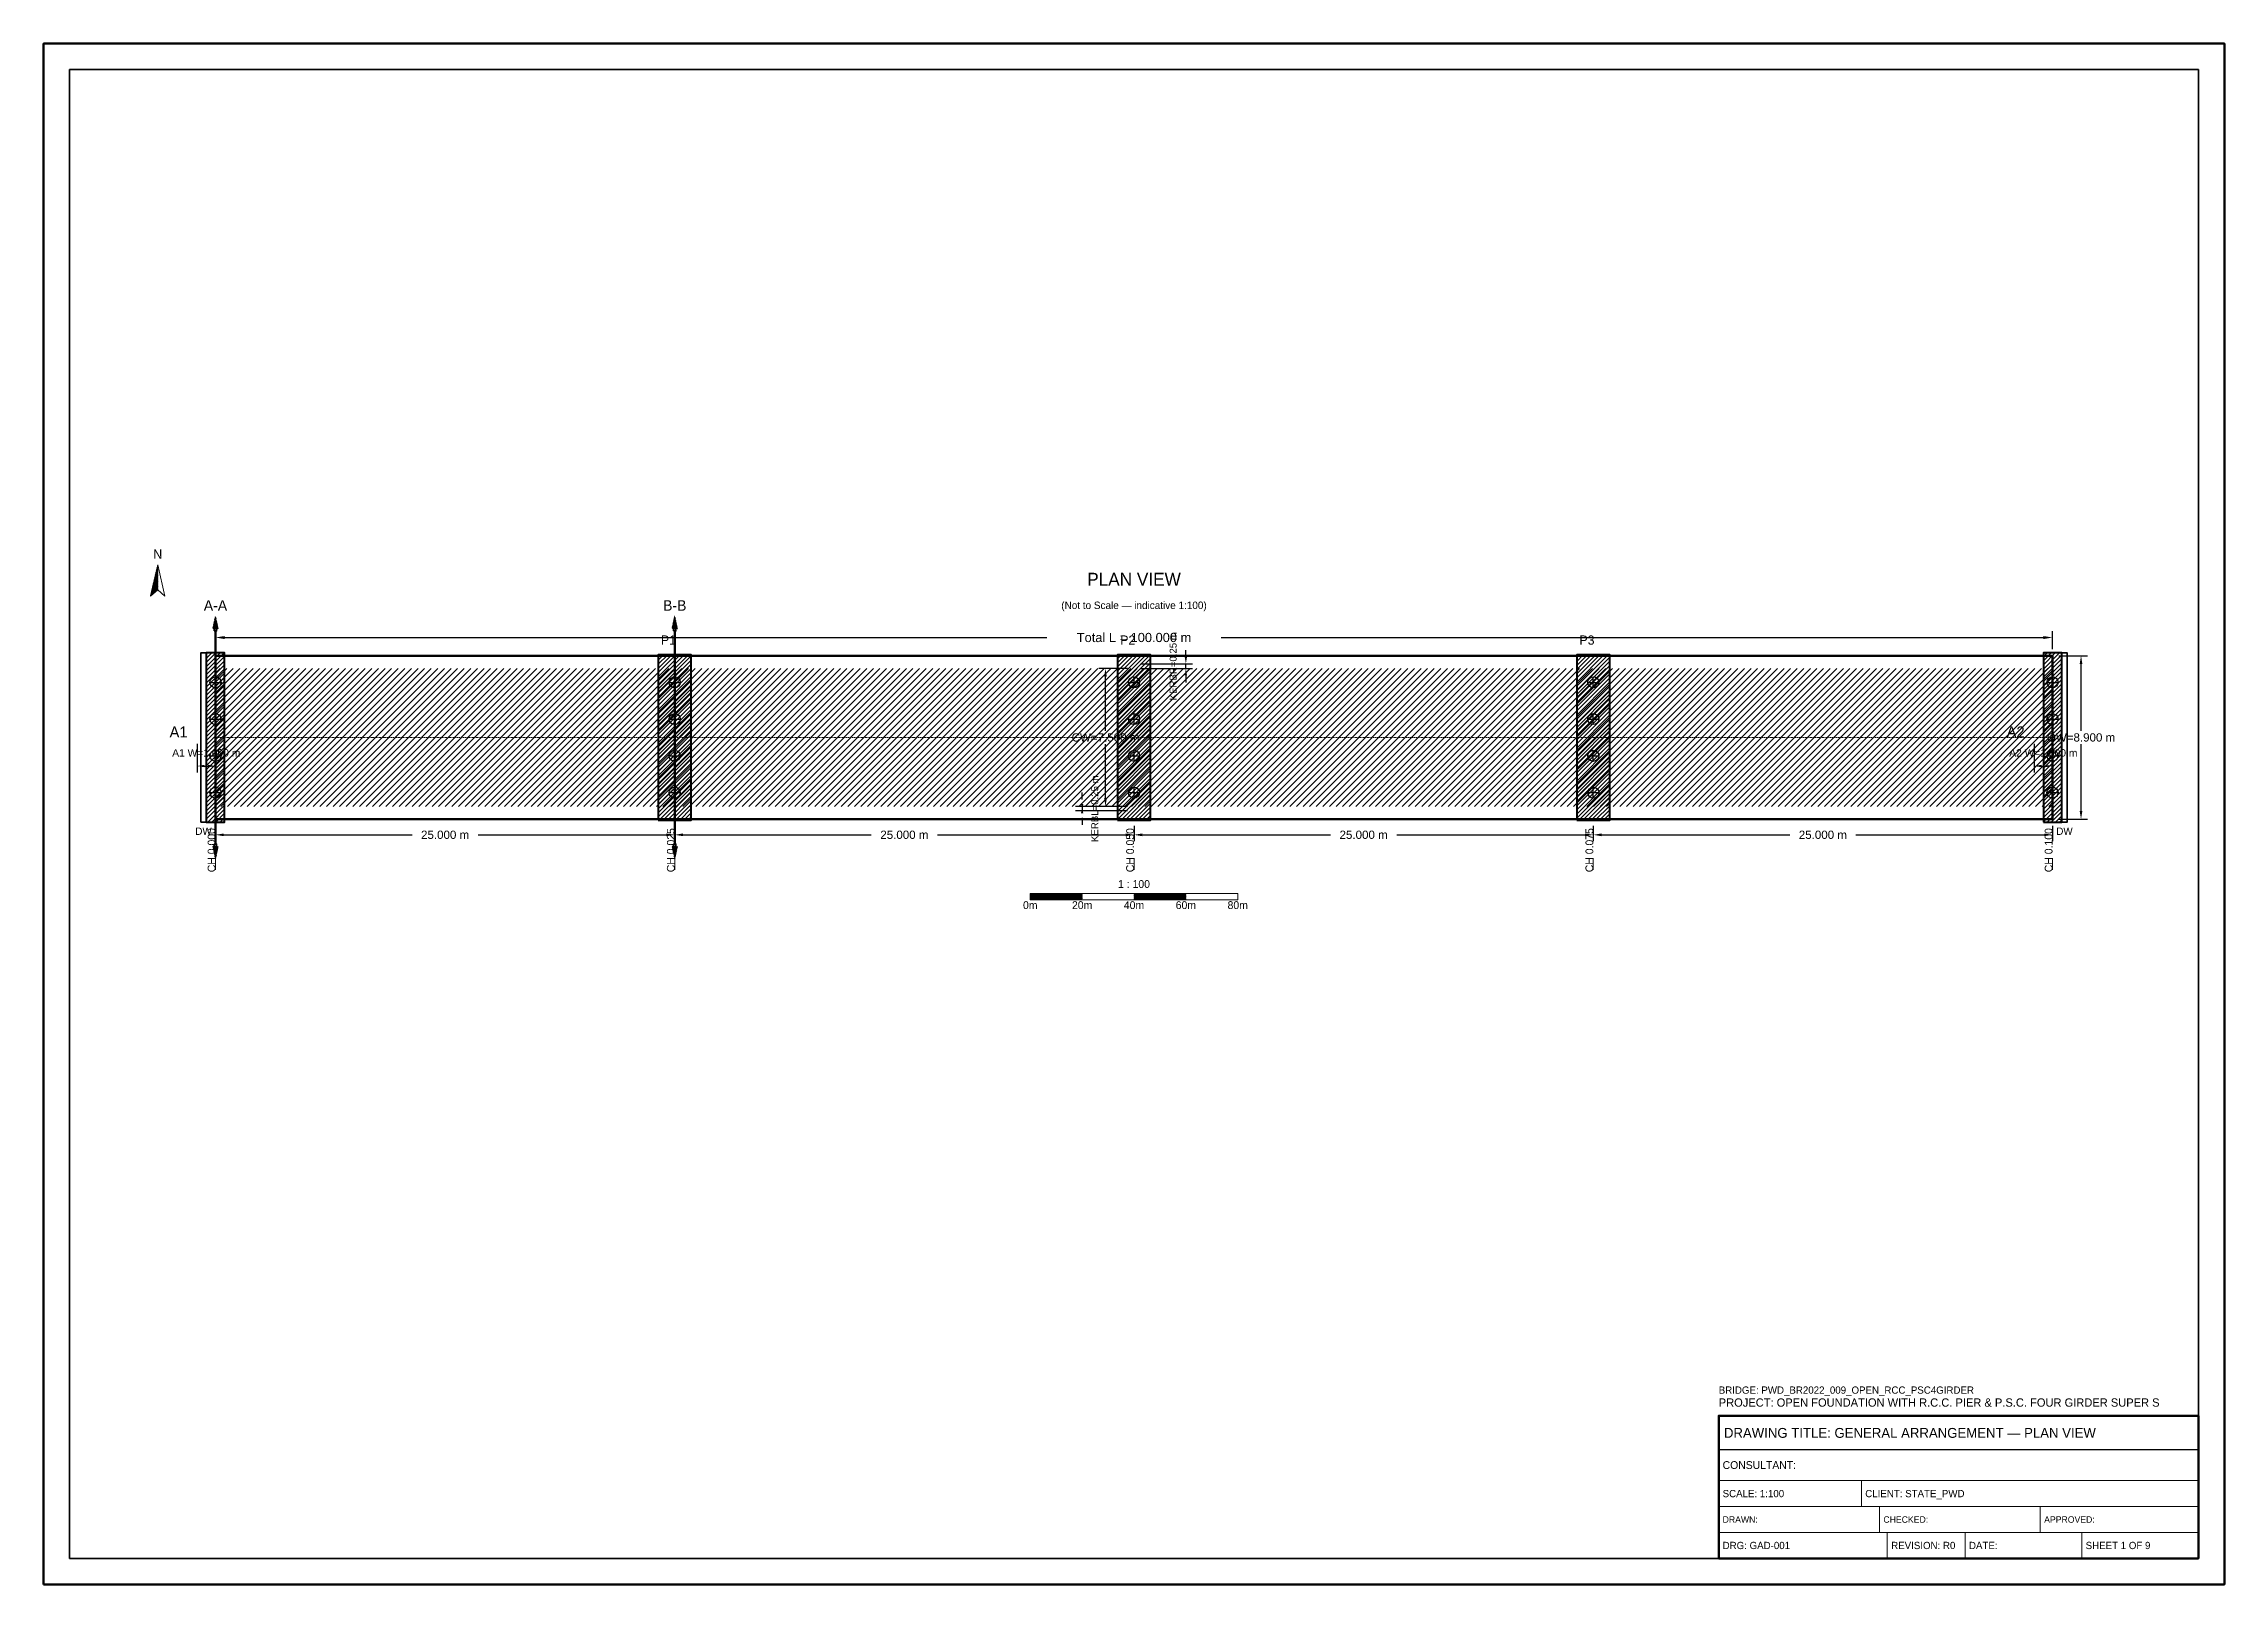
# Model space of a CAD drawing. Header units: metres. Extents: x 0 to 841, y 0 to 594.
import ezdxf
from ezdxf.enums import TextEntityAlignment as Align

# ---------------------------------------------------------------- set-up
doc = ezdxf.new("R2010")
doc.units = ezdxf.units.M
doc.linetypes.add('CENTER', pattern=[1.5, 0.75, -0.25, 0.25, -0.25])
doc.linetypes.add('DASHED', pattern=[0.5, 0.375, -0.125])
for name, color, linetype, lineweight in [('BORDER-INNER', 7, 'Continuous', 35), ('BORDER-OUTER', 7, 'Continuous', 70), ('CIVIL-CHAINAGE', 7, 'Continuous', 18), ('DIM-CHAINAGE', 3, 'Continuous', 18), ('DIM-LINEAR', 3, 'Continuous', 18), ('STRUC-CENTRE', 6, 'CENTER', 18), ('STRUC-HATCHING', 8, 'Continuous', 18), ('STRUC-OUTLINE', 1, 'Continuous', 50), ('STRUC-SECTION', 2, 'Continuous', 35), ('SUB-ABUT', 3, 'Continuous', 35), ('SUB-BEARING', 5, 'Continuous', 25), ('SUB-DIRT-WALL', 3, 'Continuous', 35), ('SUB-PIER', 2, 'Continuous', 35), ('SUPER-DECK', 2, 'Continuous', 50), ('SYM-NORTHARROW', 7, 'Continuous', 18), ('SYM-SCALE', 7, 'Continuous', 13), ('TEXT-GENERAL', 7, 'Continuous', 18), ('TEXT-HEADER', 7, 'Continuous', 25), ('TEXT-SPEC', 7, 'Continuous', 13), ('TEXT-TITLE', 7, 'Continuous', 25), ('TITLEBLK-BOX', 7, 'Continuous', 50), ('TITLEBLK-TEXT', 7, 'Continuous', 18)]:
    doc.layers.add(name, color=color, linetype=linetype, lineweight=lineweight)
doc.styles.add('BRIDGE_STD', font='Arial.ttf')
doc.dimstyles.new('pmb100', dxfattribs={"dimtxt": 2.5, "dimasz": 0.9375, "dimexe": 2.5, "dimexo": 2.5, "dimtad": 0, "dimtih": 1, "dimdec": 0, "dimtxsty": 'BRIDGE_STD', "dimcen": 2.5, "dimazin": 3, "dimtfac": 1, "dimtmove": 0, "dimatfit": 3})

msp = doc.modelspace()

# ---------------------------------------------------------------- hatches: boundary and pattern name
at = {"layer": 'STRUC-HATCHING'}
h = msp.add_hatch(dxfattribs=at)
h.set_pattern_fill('ANSI31', scale=0.566753)
h.paths.add_polyline_path([(66.28, 299.93), (774.72, 299.93), (774.72, 353.07), (66.28, 353.07)])
at = {"layer": 'STRUC-SECTION'}
h = msp.add_hatch(dxfattribs=at)
h.set_pattern_fill('SOLID')
h.paths.add_polyline_path([(65.23, 368.48), (67.33, 368.48), (66.28, 373.28)])
h = msp.add_hatch(dxfattribs=at)
h.set_pattern_fill('SOLID')
h.paths.add_polyline_path([(242.34, 368.48), (244.44, 368.48), (243.39, 373.28)])
h = msp.add_hatch(dxfattribs=at)
h.set_pattern_fill('SOLID')
h.paths.add_polyline_path([(65.23, 284.52), (67.33, 284.52), (66.28, 279.72)])
h = msp.add_hatch(dxfattribs=at)
h.set_pattern_fill('SOLID')
h.paths.add_polyline_path([(242.34, 284.52), (244.44, 284.52), (243.39, 279.72)])
at = {"layer": 'SUB-ABUT'}
h = msp.add_hatch(dxfattribs=at)
h.set_pattern_fill('ANSI31', scale=0.35422)
h.paths.add_polyline_path([(62.74, 293.91), (69.82, 293.91), (69.82, 359.09), (62.74, 359.09)])
h = msp.add_hatch(dxfattribs=at)
h.set_pattern_fill('ANSI31', scale=0.354221)
h.paths.add_polyline_path([(771.18, 293.91), (778.26, 293.91), (778.26, 359.09), (771.18, 359.09)])
at = {"layer": 'SUB-PIER'}
h = msp.add_hatch(dxfattribs=at)
h.set_pattern_fill('ANSI31', scale=0.35422)
h.paths.add_polyline_path([(237.01, 294.62), (249.77, 294.62), (249.77, 358.38), (237.01, 358.38)])
h = msp.add_hatch(dxfattribs=at)
h.set_pattern_fill('ANSI31', scale=0.35422)
h.paths.add_polyline_path([(414.12, 294.62), (426.88, 294.62), (426.88, 358.38), (414.12, 358.38)])
h = msp.add_hatch(dxfattribs=at)
h.set_pattern_fill('ANSI31', scale=0.354221)
h.paths.add_polyline_path([(591.23, 294.62), (603.99, 294.62), (603.99, 358.38), (591.23, 358.38)])
at = {"layer": 'SYM-NORTHARROW'}
h = msp.add_hatch(dxfattribs=at)
h.set_pattern_fill('SOLID')
h.paths.add_polyline_path([(44, 393.03), (41.2, 381.03), (44, 383.43)])
at = {"layer": 'SYM-SCALE'}
h = msp.add_hatch(dxfattribs=at)
h.set_pattern_fill('SOLID')
h.paths.add_polyline_path([(380.5, 263.97), (400.5, 263.97), (400.5, 266.38), (380.5, 266.38)])
h = msp.add_hatch(dxfattribs=at)
h.set_pattern_fill('SOLID')
h.paths.add_polyline_path([(420.5, 263.97), (440.5, 263.97), (440.5, 266.38), (420.5, 266.38)])

# ---------------------------------------------------------------- linework, layer by layer
at = {"layer": 'BORDER-INNER'}
msp.add_lwpolyline([(10, 10), (831, 10), (831, 584), (10, 584), (10, 10)], dxfattribs=at)
at = {"layer": 'BORDER-OUTER'}
msp.add_lwpolyline([(0, 0), (841, 0), (841, 594), (0, 594), (0, 0)], dxfattribs=at)
at = {"layer": 'CIVIL-CHAINAGE'}
for p, q in [((66.28, 279.97), (66.28, 275.46)), ((243.39, 279.97), (243.39, 275.46)), ((420.5, 279.97), (420.5, 275.46)), ((597.61, 279.97), (597.61, 275.46)), ((774.72, 279.97), (774.72, 275.46))]:
    msp.add_line(p, q, dxfattribs=at)
at = {"layer": 'STRUC-CENTRE'}
msp.add_line((66.28, 326.5), (774.72, 326.5), dxfattribs=at)
at = {"layer": 'STRUC-OUTLINE', "lineweight": 50}
msp.add_lwpolyline([(66.28, 294.97), (66.28, 358.03), (774.72, 358.03), (774.72, 294.97), (66.28, 294.97)], dxfattribs=at)
at = {"layer": 'STRUC-SECTION', "color": 1, "linetype": 'DASHED', "lineweight": 50}
for p, q in [((66.28, 368.03), (66.28, 284.97)), ((243.39, 368.03), (243.39, 284.97))]:
    msp.add_line(p, q, dxfattribs=at)
at = {"layer": 'STRUC-SECTION', "color": 1}
for points in [[(65.83, 367.58), (66.73, 367.58), (66.73, 368.48), (65.83, 368.48), (65.83, 367.58)], [(242.94, 367.58), (243.84, 367.58), (243.84, 368.48), (242.94, 368.48), (242.94, 367.58)], [(65.83, 284.52), (66.73, 284.52), (66.73, 285.42), (65.83, 285.42), (65.83, 284.52)], [(242.94, 284.52), (243.84, 284.52), (243.84, 285.42), (242.94, 285.42), (242.94, 284.52)]]:
    msp.add_lwpolyline(points, dxfattribs=at)
at = {"layer": 'SUB-ABUT', "lineweight": 40}
for points in [[(62.74, 293.91), (69.82, 293.91), (69.82, 359.09), (62.74, 359.09), (62.74, 293.91)], [(771.18, 293.91), (778.26, 293.91), (778.26, 359.09), (771.18, 359.09), (771.18, 293.91)]]:
    msp.add_lwpolyline(points, dxfattribs=at)
at = {"layer": 'SUB-BEARING'}
for p, q in [((64.15, 347.75), (68.4, 347.75)), ((66.28, 345.63), (66.28, 349.88)), ((241.26, 347.75), (245.52, 347.75)), ((243.39, 345.63), (243.39, 349.88)), ((418.37, 347.75), (422.63, 347.75)), ((420.5, 345.63), (420.5, 349.88)), ((595.48, 347.75), (599.74, 347.75)), ((597.61, 345.63), (597.61, 349.88)), ((772.6, 347.75), (776.85, 347.75)), ((774.72, 345.63), (774.72, 349.88)), ((64.15, 333.58), (68.4, 333.58)), ((66.28, 331.46), (66.28, 335.71)), ((241.26, 333.58), (245.52, 333.58)), ((243.39, 331.46), (243.39, 335.71)), ((418.37, 333.58), (422.63, 333.58)), ((420.5, 331.46), (420.5, 335.71)), ((595.48, 333.58), (599.74, 333.58)), ((597.61, 331.46), (597.61, 335.71)), ((772.6, 333.58), (776.85, 333.58)), ((774.72, 331.46), (774.72, 335.71)), ((66.28, 317.29), (66.28, 321.54)), ((243.39, 317.29), (243.39, 321.54)), ((420.5, 317.29), (420.5, 321.54)), ((597.61, 317.29), (597.61, 321.54)), ((774.72, 317.29), (774.72, 321.54)), ((64.15, 319.42), (68.4, 319.42)), ((241.26, 319.42), (245.52, 319.42)), ((418.37, 319.42), (422.63, 319.42)), ((595.48, 319.42), (599.74, 319.42)), ((772.6, 319.42), (776.85, 319.42)), ((64.15, 305.25), (68.4, 305.25)), ((66.28, 303.12), (66.28, 307.37)), ((241.26, 305.25), (245.52, 305.25)), ((243.39, 303.12), (243.39, 307.37)), ((418.37, 305.25), (422.63, 305.25)), ((420.5, 303.12), (420.5, 307.37)), ((595.48, 305.25), (599.74, 305.25)), ((597.61, 303.12), (597.61, 307.37)), ((772.6, 305.25), (776.85, 305.25)), ((774.72, 303.12), (774.72, 307.37))]:
    msp.add_line(p, q, dxfattribs=at)
for centre in [(66.28, 347.75), (243.39, 347.75), (420.5, 347.75), (597.61, 347.75), (774.72, 347.75), (66.28, 333.58), (243.39, 333.58), (420.5, 333.58), (597.61, 333.58), (774.72, 333.58), (66.28, 319.42), (243.39, 319.42), (420.5, 319.42), (597.61, 319.42), (774.72, 319.42), (66.28, 305.25), (243.39, 305.25), (420.5, 305.25), (597.61, 305.25), (774.72, 305.25)]:
    msp.add_circle(centre, 2.13, dxfattribs=at)
at = {"layer": 'SUB-DIRT-WALL', "lineweight": 35}
for points in [[(60.61, 293.91), (62.74, 293.91), (62.74, 359.09), (60.61, 359.09), (60.61, 293.91)], [(778.26, 293.91), (780.39, 293.91), (780.39, 359.09), (778.26, 359.09), (778.26, 293.91)]]:
    msp.add_lwpolyline(points, dxfattribs=at)
at = {"layer": 'SUB-PIER', "lineweight": 40}
for points in [[(237.01, 294.62), (249.77, 294.62), (249.77, 358.38), (237.01, 358.38), (237.01, 294.62)], [(414.12, 294.62), (426.88, 294.62), (426.88, 358.38), (414.12, 358.38), (414.12, 294.62)], [(591.23, 294.62), (603.99, 294.62), (603.99, 358.38), (591.23, 358.38), (591.23, 294.62)]]:
    msp.add_lwpolyline(points, dxfattribs=at)
at = {"layer": 'SUPER-DECK', "lineweight": 30}
msp.add_lwpolyline([(66.28, 294.97), (66.28, 358.03), (774.72, 358.03), (774.72, 294.97), (66.28, 294.97)], dxfattribs=at)
at = {"layer": 'SYM-NORTHARROW'}
msp.add_lwpolyline([(44, 393.03), (41.2, 381.03), (44, 383.43), (46.8, 381.03), (44, 393.03)], dxfattribs=at)
at = {"layer": 'SYM-SCALE'}
msp.add_lwpolyline([(380.5, 263.97), (460.5, 263.97), (460.5, 266.38), (380.5, 266.38), (380.5, 263.97)], dxfattribs=at)
at = {"layer": 'TITLEBLK-BOX', "lineweight": 50}
msp.add_lwpolyline([(646, 10), (831, 10), (831, 65), (646, 65), (646, 10)], dxfattribs=at)
at = {"layer": 'TITLEBLK-BOX', "lineweight": 30}
msp.add_lwpolyline([(646, 52), (831, 52), (831, 65), (646, 65), (646, 52)], dxfattribs=at)
at = {"layer": 'TITLEBLK-BOX', "lineweight": 18}
for points in [[(646, 40), (831, 40), (831, 52), (646, 52), (646, 40)], [(646, 30), (701, 30), (701, 40), (646, 40), (646, 30)], [(701, 30), (831, 30), (831, 40), (701, 40), (701, 30)], [(646, 20), (708, 20), (708, 30), (646, 30), (646, 20)], [(708, 20), (770, 20), (770, 30), (708, 30), (708, 20)], [(770, 20), (831, 20), (831, 30), (770, 30), (770, 20)], [(646, 10), (711, 10), (711, 20), (646, 20), (646, 10)], [(711, 10), (741, 10), (741, 20), (711, 20), (711, 10)], [(741, 10), (786, 10), (786, 20), (741, 20), (741, 10)], [(786, 10), (831, 10), (831, 20), (786, 20), (786, 10)]]:
    msp.add_lwpolyline(points, dxfattribs=at)

# ---------------------------------------------------------------- texts
at = {"layer": 'DIM-CHAINAGE'}
for s, p in [('CH 0.000', (66.28, 274.55)), ('CH 0.025', (243.39, 274.55)), ('CH 0.050', (420.5, 274.55)), ('CH 0.075', (597.61, 274.55)), ('CH 0.100', (774.72, 274.55))]:
    msp.add_text(s, height=3.011, rotation=90, dxfattribs=at).set_placement(p)
at = {"layer": 'SYM-NORTHARROW'}
msp.add_text('N', height=3.6, dxfattribs=at).set_placement((44, 395.43), align=Align.CENTER)
at = {"layer": 'TEXT-GENERAL'}
for s, height, p in [('P1', 3.542, (238.08, 362.28)), ('P2', 3.542, (415.19, 362.28)), ('P3', 3.542, (592.3, 362.28)), ('A1', 4.251, (48.57, 326.5)), ('A2', 4.251, (757.01, 326.5))]:
    msp.add_text(s, height=height, dxfattribs=at).set_placement(p)
for s, p in [('1 : 100', (420.5, 268.49)), ('0m', (380.5, 260.36)), ('20m', (400.5, 260.36)), ('40m', (420.5, 260.36)), ('60m', (440.5, 260.36)), ('80m', (460.5, 260.36))]:
    msp.add_text(s, height=3.011, dxfattribs=at).set_placement(p, align=Align.CENTER)
at = {"layer": 'TEXT-HEADER'}
msp.add_text('PLAN VIEW', height=4.959, dxfattribs=at).set_placement((420.5, 385.03), align=Align.CENTER)
at = {"layer": 'TEXT-HEADER', "color": 1}
for s, p in [('A-A', (66.28, 375.38)), ('B-B', (243.39, 375.38))]:
    msp.add_text(s, height=4.038, dxfattribs=at).set_placement(p, align=Align.CENTER)
at = {"layer": 'TEXT-SPEC', "color": 8}
msp.add_text('(Not to Scale — indicative 1:100)', height=2.8692, dxfattribs=at).set_placement((420.5, 376.03), align=Align.CENTER)
at = {"layer": 'TEXT-SPEC'}
for p in [(61.67, 288.95), (779.33, 288.95)]:
    msp.add_text('DW', height=2.834, dxfattribs=at).set_placement(p, align=Align.CENTER)
at = {"layer": 'TEXT-TITLE'}
for s, height, p in [('PROJECT: OPEN FOUNDATION WITH R.C.C. PIER & P.S.C. FOUR GIRDER SUPER S', 3.2, (646, 68.5)), ('DRAWING TITLE: GENERAL ARRANGEMENT — PLAN VIEW', 3.8, (648, 56.5))]:
    msp.add_text(s, height=height, dxfattribs=at).set_placement(p)
at = {"layer": 'TITLEBLK-TEXT'}
for s, height, p in [('BRIDGE: PWD_BR2022_009_OPEN_RCC_PSC4GIRDER', 2.8, (646, 73.5)), ('CONSULTANT: ', 3, (647.5, 44.5)), ('SCALE: 1:100', 2.8, (647.5, 33.6)), ('CLIENT: STATE_PWD', 2.8, (702.5, 33.6)), ('DRAWN: ', 2.5, (647.5, 23.75)), ('CHECKED: ', 2.5, (709.5, 23.75)), ('APPROVED: ', 2.5, (771.5, 23.75)), ('DRG: GAD-001', 2.8, (647.5, 13.6)), ('REVISION: R0', 2.8, (712.5, 13.6)), ('DATE: ', 2.8, (742.5, 13.6)), ('SHEET 1 OF 9', 2.8, (787.5, 13.6))]:
    msp.add_text(s, height=height, dxfattribs=at).set_placement(p)

# ---------------------------------------------------------------- dimensions: what is measured, and where the dimension line sits
at = {"layer": 'DIM-LINEAR'}
for base, p1, p2, text, override in [((66.28, 365.03), (66.28, 358.03), (774.72, 358.03), 'Total L = 100.000 m', {"dimtxt": 3.542206, "dimasz": 3.542206, "dimgap": 1.416882, "dimclrt": 3}), ((59.19, 315.5), (59.19, 326.5), (66.28, 326.5), 'A1 W=1.000 m', {"dimtxt": 2.833765, "dimasz": 2.833765, "dimgap": 1.133506, "dimclrt": 3}), ((767.64, 315.5), (767.64, 326.5), (774.72, 326.5), 'A2 W=1.000 m', {"dimtxt": 2.833765, "dimasz": 2.833765, "dimgap": 1.133506, "dimclrt": 3}), ((66.28, 288.97), (66.28, 294.97), (243.39, 294.97), '25.000 m', {"dimtxt": 3.187985, "dimasz": 3.187985, "dimgap": 1.275194, "dimclrt": 3}), ((243.39, 288.97), (243.39, 294.97), (420.5, 294.97), '25.000 m', {"dimtxt": 3.187985, "dimasz": 3.187985, "dimgap": 1.275194, "dimclrt": 3}), ((420.5, 288.97), (420.5, 294.97), (597.61, 294.97), '25.000 m', {"dimtxt": 3.187985, "dimasz": 3.187985, "dimgap": 1.275194, "dimclrt": 3}), ((597.61, 288.97), (597.61, 294.97), (774.72, 294.97), '25.000 m', {"dimtxt": 3.187985, "dimasz": 3.187985, "dimgap": 1.275194, "dimclrt": 3})]:
    msp.add_linear_dim(base=base, p1=p1, p2=p2, text=text, dimstyle='pmb100', override=override, dxfattribs=at).render()
for base, p1, p2, text, override in [((440.5, 353.07), (420.5, 353.07), (420.5, 354.84), 'KERBR=0.25 m', {"dimtxt": 2.656654, "dimasz": 2.656654, "dimgap": 1.062662, "dimclrt": 3}), ((785.72, 294.97), (774.72, 294.97), (774.72, 358.03), 'OW=8.900 m', {"dimtxt": 3.187985, "dimasz": 3.187985, "dimgap": 1.275194, "dimclrt": 3}), ((409.5, 299.93), (420.5, 299.93), (420.5, 353.07), 'CW=7.500 m', {"dimtxt": 3.187985, "dimasz": 3.187985, "dimgap": 1.275194, "dimclrt": 3}), ((400.5, 299.93), (420.5, 299.93), (420.5, 298.16), 'KERBL=0.25 m', {"dimtxt": 2.656654, "dimasz": 2.656654, "dimgap": 1.062662, "dimclrt": 3})]:
    msp.add_linear_dim(base=base, p1=p1, p2=p2, angle=90, text=text, dimstyle='pmb100', override=override, dxfattribs=at).render()

doc.saveas('drawing.dxf')
